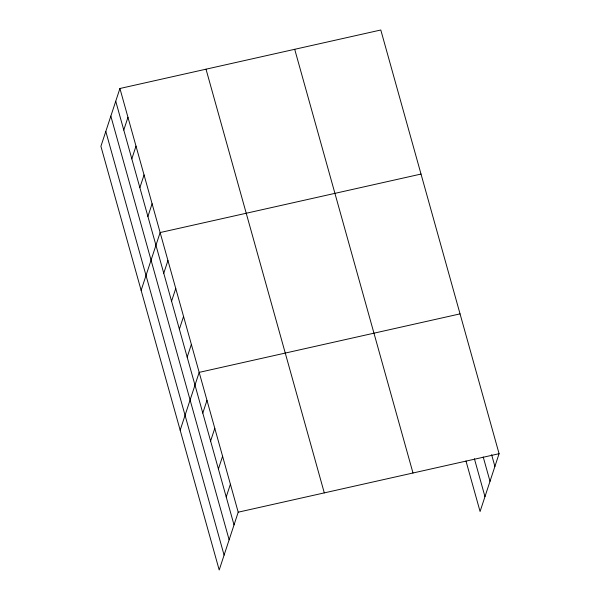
<?xml version="1.0" encoding="UTF-8"?>
<svg xmlns="http://www.w3.org/2000/svg" width="600" height="600" viewBox="0 0 600 600"><rect width="100%" height="100%" fill="white"/><g stroke="black" fill="none" stroke-linecap="round" stroke-linejoin="round"><path stroke-width="0.9" d="M119.917 88.492L100.913 146.303L219.202 570L238.208 512.19L119.917 88.492L380.798 30L499.088 453.697L480.082 511.507L465.982 460.987M123.773 130.042L127.965 117.308M131.82 158.858L136.005 146.115M139.86 187.665L144.053 174.93M147.907 216.48L152.093 203.737M141.127 290.355L160.132 232.553L421.02 174.06M163.755 273.255L167.94 260.513M171.562 301.215L175.748 288.48M179.37 329.183L183.555 316.447M187.178 357.142L191.363 344.407M180.165 430.178L199.17 372.375L460.05 313.882M202.792 413.077L206.978 400.335M210.6 441.037L214.785 428.303M218.407 469.005L222.593 456.263M226.215 496.965L230.4 484.23M238.208 512.19L499.088 453.697M491.625 454.71L494.903 466.44M483.21 456.952L490.013 481.312M474.397 458.745L484.972 496.635M294.705 49.305L412.995 473.002M206.01 69.188L324.3 492.893M115.733 101.235L234.022 524.933M110.843 116.108L229.132 539.805M105.802 131.43L224.093 555.127"/></g></svg>
